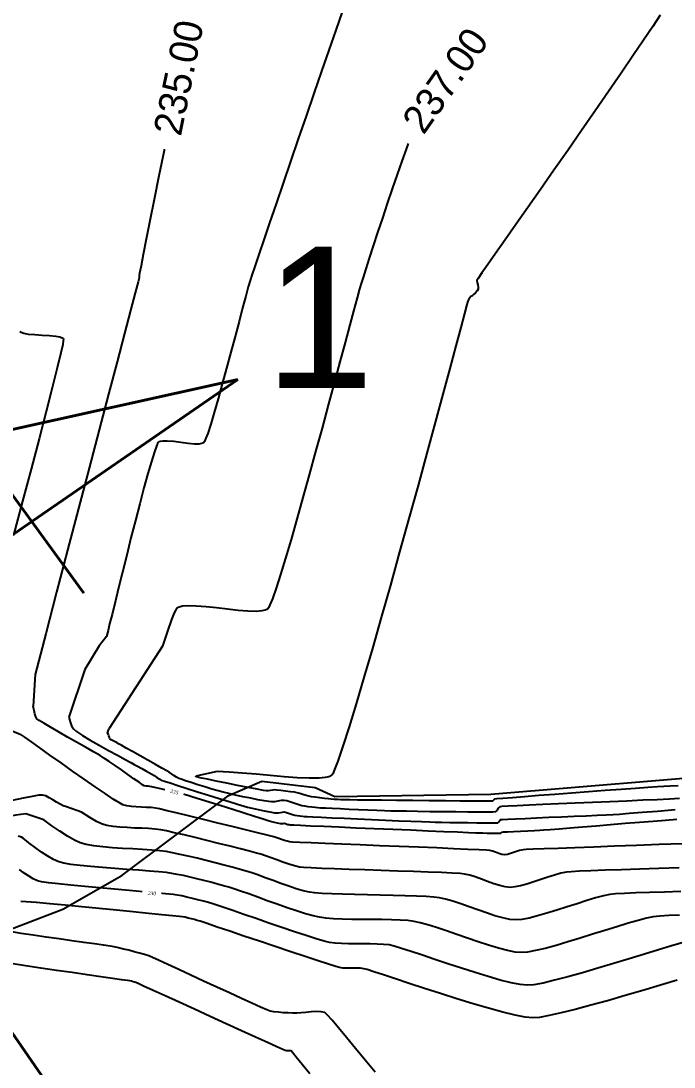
# Model space of a CAD drawing. Header units: metres. Extents: x 708931 to 723899, y 5405153 to 5413472.
# Drawn here: x 709040.7 to 709133.1, y 5411936.3 to 5412084.3 of the extents above; entities that cross this region are included whole.
import ezdxf

# ---------------------------------------------------------------- set-up
doc = ezdxf.new("R2010")
doc.units = ezdxf.units.M
doc.header["$LTSCALE"] = 12.7
doc.header["$MEASUREMENT"] = 0
doc.linetypes.add('ACAD_ISO08W100', pattern=[36, 24, -3, 6, -3])
for name, color, linetype in [('CONT-MJR1', 252, 'Continuous'), ('CONT-MNR1', 251, 'Continuous'), ('contornos2', 7, 'Continuous')]:
    doc.layers.add(name, color=color, linetype=linetype)
doc.layers.add('corte', color=214, linetype='ACAD_ISO08W100', lineweight=40)

msp = doc.modelspace()

# ---------------------------------------------------------------- linework, layer by layer
at = {"layer": 'CONT-MJR1', "flags": 128}
for points, elevation in [([(709060.95, 5412066.19), (709060.92, 5412066.02), (709060.19, 5412062.42), (709059.53, 5412059.08), (709058.92, 5412056.07), (709058.4, 5412053.45), (709057.98, 5412051.3), (709057.66, 5412049.67), (709057.45, 5412048.65), (709057.38, 5412048.29), (709057.38, 5412048.14), (709057.38, 5412048.03), (709057.4, 5412047.96), (709057.25, 5412047.41), (709056.84, 5412045.85), (709056.19, 5412043.37), (709055.33, 5412040.09), (709054.28, 5412036.1), (709053.07, 5412031.53), (709051.75, 5412026.46), (709050.32, 5412021.02), (709048.82, 5412015.31), (709047.28, 5412009.42), (709045.72, 5412003.48), (709044.18, 5411997.59), (709042.69, 5411991.85), (709042.42, 5411987.35), (709042.42, 5411987.35)], 235), ([(709133.44, 5411971.31), (709131.87, 5411971.19), (709130.09, 5411971.05), (709128.15, 5411970.89), (709126.13, 5411970.73), (709124.07, 5411970.56), (709122.05, 5411970.39), (709120.12, 5411970.23), (709118.35, 5411970.09), (709116.8, 5411969.96), (709115.53, 5411969.86), (709114.59, 5411969.78), (709114.06, 5411969.74), (709113.31, 5411969.7), (709112.37, 5411969.66), (709111.34, 5411969.61), (709110.34, 5411969.57), (709109.49, 5411969.53), (709108.89, 5411969.51), (709108.65, 5411969.49), (709108.59, 5411969.42), (709108.53, 5411969.35), (709108.35, 5411969.34), (709107.91, 5411969.34), (709107.31, 5411969.35), (709106.64, 5411969.35), (709106, 5411969.36), (709105.5, 5411969.37), (709105.03, 5411969.39), (709103.97, 5411969.43), (709102.44, 5411969.5), (709100.51, 5411969.58), (709098.28, 5411969.68), (709095.83, 5411969.78), (709093.26, 5411969.89), (709090.65, 5411970), (709088.09, 5411970.11), (709085.68, 5411970.22), (709083.5, 5411970.31), (709081.65, 5411970.39), (709080.21, 5411970.45), (709079.26, 5411970.5), (709078.91, 5411970.51), (709078.77, 5411970.53), (709078.6, 5411970.55), (709078.45, 5411970.57), (709078.29, 5411970.62), (709078.09, 5411970.69), (709077.94, 5411970.73), (709077.76, 5411970.71), (709077.58, 5411970.68), (709077.37, 5411970.71), (709076.98, 5411970.79), (709076.54, 5411970.88), (709076.18, 5411970.96), (709075.8, 5411971.08), (709074.94, 5411971.35), (709073.72, 5411971.73), (709072.25, 5411972.2), (709070.64, 5411972.71), (709068.99, 5411973.23), (709067.42, 5411973.73), (709066.05, 5411974.16), (709064.97, 5411974.49), (709064.3, 5411974.69), (709063.56, 5411974.88), (709062.65, 5411975.11), (709061.65, 5411975.36), (709060.67, 5411975.59), (709059.82, 5411975.79), (709059.2, 5411975.94), (709058.91, 5411976), (709058.66, 5411976.02), (709058.37, 5411976.03), (709058.12, 5411976.08), (709057.89, 5411976.23), (709057.38, 5411976.58), (709056.66, 5411977.08), (709055.81, 5411977.68), (709054.9, 5411978.33), (709054, 5411978.96), (709053.17, 5411979.52), (709052.49, 5411979.97), (709051.86, 5411980.35), (709050.94, 5411980.89), (709049.81, 5411981.54), (709048.55, 5411982.25), (709047.25, 5411982.99), (709045.99, 5411983.71), (709044.84, 5411984.37), (709043.9, 5411984.93), (709043.24, 5411985.33), (709042.94, 5411985.55), (709042.79, 5411985.86), (709042.66, 5411986.27), (709042.55, 5411986.72), (709042.47, 5411987.1), (709042.42, 5411987.35)], 235), ([(709134.21, 5411953.86), (709132.68, 5411953.41), (709130.87, 5411952.87), (709128.87, 5411952.26), (709126.72, 5411951.6), (709124.51, 5411950.93), (709122.28, 5411950.26), (709120.11, 5411949.62), (709118.05, 5411949.05), (709116.17, 5411948.56), (709114.54, 5411948.17), (709113.22, 5411947.93), (709112.27, 5411947.85), (709111.29, 5411947.94), (709110.01, 5411948.2), (709108.48, 5411948.59), (709106.76, 5411949.08), (709104.92, 5411949.64), (709103, 5411950.26), (709101.08, 5411950.89), (709099.21, 5411951.52), (709097.46, 5411952.11), (709095.87, 5411952.63), (709094.52, 5411953.07), (709093.47, 5411953.38), (709092.76, 5411953.55), (709091.96, 5411953.64), (709091.06, 5411953.69), (709090.08, 5411953.71), (709089.05, 5411953.71), (709088.01, 5411953.71), (709086.99, 5411953.71), (709086.01, 5411953.74), (709085.1, 5411953.8), (709084.31, 5411953.91), (709083.55, 5411954.09), (709082.42, 5411954.43), (709081, 5411954.88), (709079.36, 5411955.42), (709077.59, 5411956.02), (709075.75, 5411956.65), (709073.94, 5411957.28), (709072.22, 5411957.88), (709070.67, 5411958.42), (709069.37, 5411958.87), (709068.4, 5411959.2), (709067.84, 5411959.38), (709067.21, 5411959.56), (709066.49, 5411959.75), (709065.71, 5411959.96), (709064.92, 5411960.15), (709064.14, 5411960.34), (709063.41, 5411960.5), (709062.77, 5411960.62), (709062.19, 5411960.69), (709061.13, 5411960.8), (709059.69, 5411960.93), (709057.94, 5411961.08), (709055.99, 5411961.26), (709053.9, 5411961.44), (709051.77, 5411961.63), (709049.69, 5411961.82), (709047.74, 5411962.01), (709046.01, 5411962.19), (709044.59, 5411962.35), (709043.56, 5411962.5), (709043, 5411962.62), (709042.41, 5411962.9), (709041.73, 5411963.32), (709041.01, 5411963.82), (709040.48, 5411964.23)], 230)]:
    msp.add_lwpolyline(points, dxfattribs=dict(at, elevation=elevation))
at = {"layer": 'CONT-MNR1', "flags": 128}
for points, elevation in [([(709086.11, 5412085.64), (709085.2, 5412083.05), (709084.22, 5412080.22), (709083.18, 5412077.21), (709082.1, 5412074.07), (709081, 5412070.86), (709079.89, 5412067.64), (709078.81, 5412064.46), (709077.76, 5412061.39), (709076.76, 5412058.47), (709075.85, 5412055.78), (709075.03, 5412053.36), (709074.32, 5412051.28), (709073.75, 5412049.58), (709073.34, 5412048.34), (709073.1, 5412047.6), (709072.83, 5412046.7), (709072.47, 5412045.38), (709072.03, 5412043.73), (709071.52, 5412041.8), (709070.96, 5412039.69), (709070.37, 5412037.46), (709069.77, 5412035.2), (709069.16, 5412032.97), (709068.58, 5412030.86), (709068.02, 5412028.93), (709067.52, 5412027.27), (709067.09, 5412025.95), (709066.8, 5412025.19), (709066.63, 5412024.81), (709066.53, 5412024.67), (709066.49, 5412024.63), (709066.42, 5412024.58), (709066.23, 5412024.51), (709065.86, 5412024.45), (709065.24, 5412024.45), (709064.31, 5412024.53), (709063.3, 5412024.67), (709062.29, 5412024.8), (709061.36, 5412024.88), (709060.75, 5412024.88), (709060.38, 5412024.82), (709060.19, 5412024.75), (709060.12, 5412024.71), (709060.08, 5412024.67), (709059.99, 5412024.52), (709059.83, 5412024.14), (709059.55, 5412023.36), (709059.12, 5412022), (709058.63, 5412020.27), (709058.07, 5412018.25), (709057.48, 5412016.01), (709056.87, 5412013.63), (709056.24, 5412011.17), (709055.63, 5412008.71), (709055.04, 5412006.33), (709054.48, 5412004.09), (709053.99, 5412002.08), (709053.56, 5412000.35), (709053.22, 5411998.99), (709052.99, 5411998.07), (709052.77, 5411997.23), (709051.75, 5411995.89), (709049.72, 5411992.54), (709047.46, 5411985.81)], 236), ([(709131.1, 5412085.17), (709130.04, 5412083.55), (709128.75, 5412081.6), (709127.25, 5412079.39), (709125.59, 5412076.95), (709123.8, 5412074.34), (709121.91, 5412071.62), (709119.97, 5412068.82), (709118.01, 5412066), (709116.07, 5412063.21), (709114.17, 5412060.5), (709112.36, 5412057.92), (709110.68, 5412055.51), (709109.15, 5412053.34), (709107.82, 5412051.44), (709106.73, 5412049.87), (709105.89, 5412048.67), (709105.36, 5412047.9), (709105.17, 5412047.61), (709105.19, 5412047.34), (709105.28, 5412046.99), (709105.36, 5412046.64), (709105.37, 5412046.38), (709105.22, 5412046.15), (709104.95, 5412045.86), (709104.68, 5412045.61), (709104.54, 5412045.49), (709104.41, 5412045.4), (709104.29, 5412045.32), (709104.18, 5412045.16), (709104, 5412044.89), (709103.88, 5412044.66), (709103.75, 5412044.21), (709103.41, 5412042.95), (709102.88, 5412040.97), (709102.18, 5412038.35), (709101.33, 5412035.17), (709100.34, 5412031.53), (709099.25, 5412027.5), (709098.08, 5412023.16), (709096.84, 5412018.61), (709095.55, 5412013.92), (709094.24, 5412009.19), (709092.93, 5412004.48), (709091.64, 5411999.9), (709090.39, 5411995.51), (709089.2, 5411991.42), (709088.1, 5411987.69), (709087.1, 5411984.41), (709086.22, 5411981.68), (709085.5, 5411979.56), (709085.04, 5411978.37), (709084.77, 5411977.8), (709084.63, 5411977.58), (709084.57, 5411977.53), (709084.47, 5411977.47), (709084.23, 5411977.36), (709083.73, 5411977.25), (709082.84, 5411977.17), (709081.43, 5411977.16), (709079.76, 5411977.23), (709077.9, 5411977.36), (709075.93, 5411977.53), (709073.93, 5411977.72), (709071.96, 5411977.89), (709070.11, 5411978.03), (709068.45, 5411978.11), (709065.42, 5411977.43)], 238), ([(709095.46, 5412067), (709095.16, 5412066.21), (709094.54, 5412064.49), (709093.88, 5412062.6), (709093.19, 5412060.59), (709092.49, 5412058.51), (709091.8, 5412056.43), (709091.13, 5412054.4), (709090.5, 5412052.49), (709089.94, 5412050.76), (709089.45, 5412049.25), (709089.06, 5412048.04), (709088.79, 5412047.18), (709088.57, 5412046.44), (709088.22, 5412045.17), (709087.75, 5412043.44), (709087.18, 5412041.31), (709086.52, 5412038.83), (709085.78, 5412036.07), (709084.98, 5412033.09), (709084.14, 5412029.94), (709083.26, 5412026.69), (709082.36, 5412023.39), (709081.46, 5412020.11), (709080.57, 5412016.9), (709079.71, 5412013.83), (709078.88, 5412010.95), (709078.11, 5412008.32), (709077.4, 5412006.01), (709076.78, 5412004.07), (709076.25, 5412002.56), (709075.9, 5412001.7), (709075.69, 5412001.29), (709075.58, 5412001.12), (709075.53, 5412001.08), (709075.44, 5412001.02), (709075.21, 5412000.92), (709074.76, 5412000.83), (709073.98, 5412000.77), (709072.78, 5412000.8), (709071.39, 5412000.91), (709069.9, 5412001.07), (709068.36, 5412001.25), (709066.87, 5412001.4), (709065.48, 5412001.51), (709064.28, 5412001.54), (709063.51, 5412001.49), (709063.06, 5412001.39), (709062.83, 5412001.29), (709062.74, 5412001.23), (709062.69, 5412001.18), (709062.57, 5412001.01), (709062.35, 5412000.55), (709061.97, 5411999.61), (709061.39, 5411997.97), (709060.7, 5411995.86), (709053.14, 5411984.21)], 237), ([(709040.51, 5412040.38), (709040.7, 5412040.27), (709041.07, 5412040.15), (709041.7, 5412040.03), (709042.65, 5412039.94), (709043.69, 5412039.88), (709044.7, 5412039.82), (709045.61, 5412039.72), (709046.18, 5412039.61), (709046.49, 5412039.48), (709046.63, 5412039.38), (709046.68, 5412039.32), (709046.69, 5412039.28), (709046.67, 5412039.09), (709046.58, 5412038.55), (709046.33, 5412037.37), (709045.81, 5412035.22), (709045.11, 5412032.42), (709044.24, 5412029.04), (709043.23, 5412025.18), (709042.1, 5412020.92), (709040.88, 5412016.35), (709039.6, 5412011.56)], 234), ([(709036.28, 5411985.18), (709040.68, 5411983.34)], 234), ([(709047.46, 5411985.81), (709047.63, 5411985.16), (709047.84, 5411984.59), (709048.09, 5411984.15), (709048.54, 5411983.77), (709049.37, 5411983.22), (709050.47, 5411982.55), (709051.73, 5411981.83), (709053.05, 5411981.09), (709054.31, 5411980.4), (709055.41, 5411979.81), (709056.24, 5411979.36), (709056.69, 5411979.12), (709057.17, 5411978.85), (709057.76, 5411978.53), (709058.35, 5411978.21), (709058.87, 5411977.93), (709059.21, 5411977.74), (709059.54, 5411977.53), (709059.92, 5411977.28), (709060.31, 5411977.04), (709060.65, 5411976.85), (709060.99, 5411976.73), (709061.76, 5411976.48), (709062.85, 5411976.13), (709064.19, 5411975.7), (709065.67, 5411975.23), (709067.22, 5411974.75), (709068.73, 5411974.27), (709070.13, 5411973.84), (709071.33, 5411973.48), (709072.23, 5411973.21), (709072.74, 5411973.06), (709073.4, 5411972.9), (709074.22, 5411972.73), (709075.09, 5411972.55), (709075.9, 5411972.4), (709076.52, 5411972.28), (709076.85, 5411972.24), (709077.1, 5411972.26), (709077.39, 5411972.31), (709077.68, 5411972.36), (709077.93, 5411972.38), (709078.23, 5411972.31), (709078.65, 5411972.17), (709079.09, 5411972.02), (709079.44, 5411971.91), (709079.75, 5411971.86), (709080.12, 5411971.81), (709080.48, 5411971.77), (709080.8, 5411971.73), (709081.14, 5411971.72), (709081.96, 5411971.68), (709083.15, 5411971.62), (709084.66, 5411971.55), (709086.4, 5411971.48), (709088.3, 5411971.39), (709090.27, 5411971.31), (709092.23, 5411971.22), (709094.11, 5411971.14), (709095.84, 5411971.07), (709097.32, 5411971.01), (709098.49, 5411970.97), (709099.26, 5411970.94), (709100.18, 5411970.92), (709101.32, 5411970.9), (709102.59, 5411970.88), (709103.9, 5411970.87), (709105.17, 5411970.85), (709106.31, 5411970.85), (709107.25, 5411970.84), (709107.89, 5411970.85), (709108.15, 5411970.86), (709108.27, 5411970.99), (709108.4, 5411971.17), (709108.53, 5411971.3), (709108.8, 5411971.33), (709109.53, 5411971.36), (709110.62, 5411971.41), (709112, 5411971.47), (709113.6, 5411971.54), (709115.33, 5411971.62), (709117.14, 5411971.69), (709118.92, 5411971.77), (709120.62, 5411971.84), (709122.16, 5411971.91), (709123.46, 5411971.98), (709124.44, 5411972.03), (709125.32, 5411972.09), (709126.71, 5411972.2), (709128.55, 5411972.34), (709130.74, 5411972.51), (709133.21, 5411972.71)], 236), ([(709134.23, 5411967.88), (709130.97, 5411967.76), (709127.74, 5411967.64), (709124.63, 5411967.53), (709121.7, 5411967.42), (709119.02, 5411967.32), (709116.65, 5411967.23), (709114.67, 5411967.16), (709113.14, 5411967.1), (709112.12, 5411967.05), (709111.7, 5411967.03), (709111.21, 5411966.91), (709110.64, 5411966.73), (709110.06, 5411966.54), (709109.52, 5411966.38), (709109.1, 5411966.32), (709108.72, 5411966.38), (709108.28, 5411966.52), (709107.82, 5411966.68), (709107.38, 5411966.84), (709106.99, 5411966.94), (709106.54, 5411966.97), (709105.47, 5411967.02), (709103.87, 5411967.09), (709101.85, 5411967.18), (709099.5, 5411967.28), (709096.91, 5411967.38), (709094.17, 5411967.49), (709091.4, 5411967.6), (709088.67, 5411967.71), (709086.08, 5411967.82), (709083.73, 5411967.91), (709081.72, 5411968), (709080.14, 5411968.07), (709079.08, 5411968.12), (709078.64, 5411968.15), (709078.31, 5411968.23), (709077.94, 5411968.36), (709077.55, 5411968.5), (709077.17, 5411968.64), (709076.85, 5411968.74), (709076.43, 5411968.85), (709075.49, 5411969.09), (709074.13, 5411969.43), (709072.45, 5411969.84), (709070.55, 5411970.31), (709068.54, 5411970.81), (709066.51, 5411971.31), (709064.56, 5411971.78), (709062.81, 5411972.2), (709061.34, 5411972.55), (709060.27, 5411972.8), (709059.69, 5411972.92), (709059.11, 5411972.99), (709058.44, 5411973.03), (709057.73, 5411973.06), (709056.99, 5411973.1), (709056.29, 5411973.15), (709055.64, 5411973.24), (709055.1, 5411973.39), (709054.61, 5411973.65), (709053.74, 5411974.2), (709052.57, 5411974.98), (709051.17, 5411975.94), (709049.62, 5411977.02), (709047.99, 5411978.16), (709046.35, 5411979.32), (709044.78, 5411980.43), (709043.36, 5411981.44), (709042.15, 5411982.3), (709041.23, 5411982.95), (709040.68, 5411983.34)], 234), ([(709133.84, 5411974.27), (709132.43, 5411974.2), (709130.67, 5411974.12), (709128.63, 5411974.03), (709126.38, 5411973.93), (709123.99, 5411973.83), (709121.53, 5411973.72), (709119.09, 5411973.62), (709116.73, 5411973.51), (709114.52, 5411973.42), (709112.55, 5411973.33), (709110.87, 5411973.25), (709109.57, 5411973.19), (709108.72, 5411973.14), (709108.4, 5411973.11), (709108.19, 5411972.9), (709107.98, 5411972.59), (709107.77, 5411972.38), (709107.44, 5411972.36), (709106.62, 5411972.35), (709105.4, 5411972.36), (709103.89, 5411972.36), (709102.18, 5411972.38), (709100.36, 5411972.4), (709098.53, 5411972.42), (709096.78, 5411972.45), (709095.22, 5411972.47), (709093.93, 5411972.49), (709093.01, 5411972.51), (709092.11, 5411972.54), (709091.01, 5411972.58), (709089.76, 5411972.63), (709088.44, 5411972.68), (709087.11, 5411972.74), (709085.84, 5411972.8), (709084.7, 5411972.85), (709083.75, 5411972.9), (709083.05, 5411972.93), (709082.69, 5411972.96), (709082.28, 5411973), (709081.8, 5411973.05), (709081.3, 5411973.11), (709080.83, 5411973.18), (709080.42, 5411973.26), (709079.98, 5411973.38), (709079.42, 5411973.57), (709078.83, 5411973.77), (709078.3, 5411973.94), (709077.92, 5411974.02), (709077.5, 5411974), (709077.02, 5411973.92), (709076.54, 5411973.83), (709076.12, 5411973.8), (709075.76, 5411973.84), (709075.09, 5411973.96), (709074.2, 5411974.12), (709073.17, 5411974.32), (709072.08, 5411974.54), (709071.01, 5411974.76), (709070.06, 5411974.98), (709069.3, 5411975.16), (709068.56, 5411975.36), (709067.66, 5411975.62), (709066.68, 5411975.92), (709065.68, 5411976.23), (709064.74, 5411976.54), (709063.94, 5411976.8), (709063.35, 5411977), (709063.03, 5411977.12), (709062.7, 5411977.3), (709062.32, 5411977.54), (709061.95, 5411977.79), (709061.63, 5411977.99), (709061.29, 5411978.18), (709060.62, 5411978.57), (709059.69, 5411979.09), (709058.63, 5411979.7), (709057.52, 5411980.32), (709056.47, 5411980.92), (709055.58, 5411981.42), (709054.95, 5411981.77), (709054.68, 5411981.92), (709054.49, 5411982.03), (709054.27, 5411982.15), (709054.09, 5411982.25), (709053.81, 5411982.4), (709053.46, 5411982.6), (709053.25, 5411982.74), (709053.18, 5411982.93), (709053.13, 5411983.14), (709053.05, 5411983.33), (709052.93, 5411983.59), (709053.14, 5411984.21)], 237), ([(709133.65, 5411976.09), (709132.52, 5411976.04), (709131.6, 5411975.99), (709130.71, 5411975.93), (709129.35, 5411975.83), (709127.61, 5411975.71), (709125.58, 5411975.56), (709123.33, 5411975.4), (709120.96, 5411975.22), (709118.55, 5411975.04), (709116.18, 5411974.86), (709113.94, 5411974.69), (709111.92, 5411974.54), (709110.19, 5411974.4), (709108.84, 5411974.3), (709107.97, 5411974.23), (709107.65, 5411974.19), (709107.52, 5411974.05), (709107.39, 5411973.9), (709107.04, 5411973.9), (709106.09, 5411973.9), (709104.64, 5411973.91), (709102.81, 5411973.92), (709100.71, 5411973.94), (709098.43, 5411973.96), (709096.1, 5411973.99), (709093.8, 5411974.01), (709091.66, 5411974.03), (709089.78, 5411974.05), (709088.27, 5411974.07), (709087.22, 5411974.08), (709086.76, 5411974.09), (709086.37, 5411974.1), (709085.91, 5411974.11), (709085.43, 5411974.13), (709084.97, 5411974.15), (709084.58, 5411974.18), (709084.17, 5411974.22), (709083.6, 5411974.29), (709082.94, 5411974.37), (709082.3, 5411974.46), (709081.76, 5411974.54), (709081.41, 5411974.6), (709081.02, 5411974.71), (709080.57, 5411974.85), (709080.13, 5411975), (709079.74, 5411975.11), (709079.37, 5411975.17), (709078.79, 5411975.25), (709078.1, 5411975.34), (709077.43, 5411975.42), (709076.88, 5411975.48), (709076.57, 5411975.5), (709076.3, 5411975.48), (709075.98, 5411975.42), (709075.67, 5411975.37), (709075.4, 5411975.35), (709074.99, 5411975.42), (709074.08, 5411975.59), (709072.81, 5411975.84), (709071.33, 5411976.14), (709069.78, 5411976.45), (709068.31, 5411976.75), (709067.07, 5411977.01), (709066.21, 5411977.18), (709065.86, 5411977.26), (709065.69, 5411977.3), (709065.51, 5411977.36), (709065.42, 5411977.39), (709065.42, 5411977.43)], 238), ([(709043.9, 5411971.26), (709041.39, 5411972.11), (709039.97, 5411971.93), (709038.3, 5411971.58), (709036.49, 5411971.22), (709034.66, 5411970.87), (709032.88, 5411970.56), (709031.24, 5411970.31), (709029.84, 5411970.14), (709028.76, 5411970.09), (709028.09, 5411970.16), (709027.47, 5411970.49), (709026.79, 5411971.04), (709026.08, 5411971.75), (709025.36, 5411972.56), (709024.68, 5411973.4), (709024.04, 5411974.22), (709023.48, 5411974.96), (709023.04, 5411975.55), (709022.72, 5411975.93)], 232), ([(709047.12, 5411973.11), (709046.65, 5411973.25), (709046.21, 5411973.46), (709045.72, 5411973.76), (709045.19, 5411974.08), (709044.67, 5411974.4), (709044.18, 5411974.65), (709043.73, 5411974.78), (709043.22, 5411974.75), (709042.27, 5411974.58), (709040.97, 5411974.32), (709039.44, 5411974.01)], 233), ([(709133.77, 5411964.47), (709130.92, 5411964.38), (709128.18, 5411964.3), (709125.62, 5411964.21), (709123.3, 5411964.13), (709121.3, 5411964.06), (709119.67, 5411963.99), (709118.49, 5411963.92), (709117.83, 5411963.86), (709117.05, 5411963.7), (709116.16, 5411963.45), (709115.2, 5411963.15), (709114.21, 5411962.82), (709113.21, 5411962.49), (709112.24, 5411962.18), (709111.34, 5411961.93), (709110.55, 5411961.76), (709109.9, 5411961.7), (709109.19, 5411961.78), (709108.4, 5411961.97), (709107.56, 5411962.23), (709106.68, 5411962.55), (709105.8, 5411962.87), (709104.94, 5411963.18), (709104.15, 5411963.43), (709103.44, 5411963.59), (709102.79, 5411963.66), (709101.67, 5411963.72), (709100.14, 5411963.79), (709098.29, 5411963.87), (709096.21, 5411963.94), (709093.97, 5411964.02), (709091.65, 5411964.1), (709089.33, 5411964.17), (709087.1, 5411964.25), (709085.04, 5411964.32), (709083.22, 5411964.39), (709081.73, 5411964.46), (709080.65, 5411964.53), (709080.06, 5411964.59), (709079.36, 5411964.75), (709078.58, 5411964.99), (709077.74, 5411965.28), (709076.89, 5411965.6), (709076.06, 5411965.91), (709075.28, 5411966.18), (709074.6, 5411966.4), (709073.99, 5411966.57), (709073.01, 5411966.83), (709071.74, 5411967.15), (709070.25, 5411967.53), (709068.64, 5411967.93), (709066.96, 5411968.35), (709065.31, 5411968.75), (709063.75, 5411969.12), (709062.37, 5411969.44), (709061.25, 5411969.69), (709060.46, 5411969.85), (709059.66, 5411969.95), (709058.74, 5411970.02), (709057.76, 5411970.07), (709056.73, 5411970.11), (709055.68, 5411970.16), (709054.67, 5411970.23), (709053.7, 5411970.33), (709052.83, 5411970.48), (709052.08, 5411970.69), (709051.37, 5411971.03), (709050.4, 5411971.61), (709049.23, 5411972.37), (709047.12, 5411973.11)], 233), ([(709134.03, 5411961.1), (709131.72, 5411961.05), (709129.57, 5411960.99), (709127.65, 5411960.92), (709126.04, 5411960.85), (709124.79, 5411960.78), (709123.97, 5411960.69), (709123.06, 5411960.51), (709121.96, 5411960.21), (709120.7, 5411959.83), (709119.34, 5411959.4), (709117.92, 5411958.94), (709116.49, 5411958.48), (709115.08, 5411958.04), (709113.76, 5411957.66), (709112.55, 5411957.35), (709111.51, 5411957.15), (709110.69, 5411957.09), (709109.83, 5411957.17), (709108.82, 5411957.38), (709107.71, 5411957.7), (709106.52, 5411958.08), (709105.3, 5411958.51), (709104.07, 5411958.95), (709102.88, 5411959.37), (709101.76, 5411959.75), (709100.75, 5411960.05), (709099.88, 5411960.24), (709099.09, 5411960.33), (709097.98, 5411960.41), (709096.61, 5411960.47), (709095.03, 5411960.52), (709093.32, 5411960.57), (709091.51, 5411960.61), (709089.68, 5411960.65), (709087.88, 5411960.69), (709086.18, 5411960.74), (709084.63, 5411960.79), (709083.29, 5411960.86), (709082.22, 5411960.93), (709081.47, 5411961.03), (709080.6, 5411961.23), (709079.62, 5411961.51), (709078.56, 5411961.86), (709077.46, 5411962.25), (709076.34, 5411962.66), (709075.23, 5411963.07), (709074.18, 5411963.46), (709073.21, 5411963.79), (709072.34, 5411964.06), (709071.53, 5411964.29), (709070.53, 5411964.56), (709069.4, 5411964.86), (709068.17, 5411965.18), (709066.89, 5411965.5), (709065.6, 5411965.82), (709064.35, 5411966.11), (709063.18, 5411966.38), (709062.12, 5411966.6), (709061.23, 5411966.77), (709060.31, 5411966.89), (709059.17, 5411966.99), (709057.89, 5411967.07), (709056.5, 5411967.14), (709055.06, 5411967.22), (709053.63, 5411967.31), (709052.26, 5411967.43), (709051, 5411967.57), (709049.92, 5411967.76), (709049.05, 5411968), (709048.23, 5411968.38), (709047.25, 5411968.94), (709046.17, 5411969.64), (709045.04, 5411970.43), (709043.9, 5411971.26)], 232), ([(709040.75, 5411968.83), (709040.29, 5411968.96)], 231), ([(709133.83, 5411957.77), (709132.33, 5411957.71), (709131.07, 5411957.63), (709130.11, 5411957.52), (709129.16, 5411957.33), (709127.96, 5411957.02), (709126.55, 5411956.62), (709124.98, 5411956.14), (709123.29, 5411955.61), (709121.53, 5411955.06), (709119.76, 5411954.51), (709118.02, 5411953.98), (709116.36, 5411953.49), (709114.83, 5411953.07), (709113.47, 5411952.75), (709112.34, 5411952.54), (709111.48, 5411952.47), (709110.59, 5411952.55), (709109.49, 5411952.77), (709108.22, 5411953.1), (709106.83, 5411953.52), (709105.35, 5411954), (709103.83, 5411954.51), (709102.31, 5411955.04), (709100.85, 5411955.54), (709099.47, 5411956.01), (709098.23, 5411956.4), (709097.16, 5411956.71), (709096.32, 5411956.89), (709095.42, 5411957), (709094.33, 5411957.08), (709093.09, 5411957.12), (709091.74, 5411957.14), (709090.32, 5411957.16), (709088.88, 5411957.17), (709087.46, 5411957.18), (709086.11, 5411957.21), (709084.87, 5411957.26), (709083.78, 5411957.35), (709082.89, 5411957.47), (709082, 5411957.67), (709080.91, 5411957.98), (709079.67, 5411958.37), (709078.32, 5411958.82), (709076.92, 5411959.31), (709075.52, 5411959.81), (709074.16, 5411960.31), (709072.89, 5411960.77), (709071.75, 5411961.17), (709070.81, 5411961.5), (709070.09, 5411961.72), (709069.33, 5411961.94), (709068.46, 5411962.18), (709067.53, 5411962.42), (709066.56, 5411962.67), (709065.57, 5411962.92), (709064.59, 5411963.15), (709063.65, 5411963.37), (709062.78, 5411963.55), (709062, 5411963.69), (709061.26, 5411963.79), (709060.2, 5411963.89), (709058.86, 5411964), (709057.33, 5411964.12), (709055.67, 5411964.24), (709053.94, 5411964.37), (709052.22, 5411964.51), (709050.57, 5411964.65), (709049.05, 5411964.8), (709047.75, 5411964.96), (709046.72, 5411965.13), (709046.03, 5411965.31), (709045.3, 5411965.64), (709044.48, 5411966.12), (709043.6, 5411966.7), (709042.69, 5411967.35), (709041.81, 5411968.01), (709040.99, 5411968.65), (709040.75, 5411968.83)], 231), ([(709133.51, 5411948.57), (709131.13, 5411947.85), (709128.65, 5411947.12), (709126.14, 5411946.38), (709123.66, 5411945.67), (709121.29, 5411945.02), (709119.07, 5411944.43), (709117.07, 5411943.93), (709115.37, 5411943.55), (709114.01, 5411943.31), (709113.06, 5411943.23), (709112.02, 5411943.33), (709110.58, 5411943.62), (709108.82, 5411944.05), (709106.81, 5411944.6), (709104.63, 5411945.24), (709102.34, 5411945.94), (709100.03, 5411946.67), (709097.76, 5411947.4), (709095.61, 5411948.11), (709093.66, 5411948.76), (709091.96, 5411949.32), (709090.61, 5411949.77), (709089.66, 5411950.07), (709089.2, 5411950.2), (709088.69, 5411950.25), (709088.1, 5411950.27), (709087.46, 5411950.27), (709086.83, 5411950.27), (709086.23, 5411950.29), (709085.73, 5411950.35), (709085.22, 5411950.49), (709084.18, 5411950.82), (709082.7, 5411951.3), (709080.89, 5411951.9), (709078.84, 5411952.59), (709076.64, 5411953.32), (709074.41, 5411954.07), (709072.22, 5411954.81), (709070.2, 5411955.49), (709068.42, 5411956.09), (709067, 5411956.57), (709066.02, 5411956.9), (709065.59, 5411957.04), (709065.22, 5411957.15), (709064.79, 5411957.26), (709064.34, 5411957.37), (709063.91, 5411957.47), (709063.54, 5411957.54), (709063.1, 5411957.59), (709062.09, 5411957.69), (709060.59, 5411957.84), (709058.71, 5411958.02), (709056.54, 5411958.24), (709054.19, 5411958.46), (709051.73, 5411958.7), (709049.28, 5411958.94), (709046.92, 5411959.18), (709044.76, 5411959.39), (709042.89, 5411959.58), (709042.89, 5411959.58), (709040.67, 5411959.69)], 229), ([(709090.78, 5411935.53), (709089.35, 5411937.25), (709087.98, 5411938.92), (709086.71, 5411940.48), (709085.59, 5411941.83), (709084.68, 5411942.92), (709084.01, 5411943.66), (709083.64, 5411943.98), (709083.12, 5411944.11), (709082.46, 5411944.12), (709081.73, 5411944.08), (709080.99, 5411944), (709080.29, 5411943.93), (709079.71, 5411943.91), (709079.14, 5411943.92), (709078.49, 5411943.94), (709077.79, 5411943.97), (709077.1, 5411944.02), (709076.45, 5411944.09), (709075.91, 5411944.2), (709075.45, 5411944.37), (709074.57, 5411944.75), (709073.35, 5411945.3), (709071.85, 5411945.98), (709070.17, 5411946.76), (709068.37, 5411947.59), (709066.52, 5411948.45), (709064.7, 5411949.29), (709063, 5411950.09), (709061.47, 5411950.79), (709060.21, 5411951.37), (709059.28, 5411951.78), (709058.75, 5411952), (709058.15, 5411952.2), (709057.45, 5411952.4), (709056.7, 5411952.6), (709055.93, 5411952.8), (709055.17, 5411952.98), (709054.46, 5411953.14), (709053.84, 5411953.27), (709053.29, 5411953.37), (709052.35, 5411953.51), (709051.08, 5411953.7), (709049.57, 5411953.91), (709047.87, 5411954.16), (709046.07, 5411954.42), (709044.22, 5411954.68), (709042.4, 5411954.95), (709040.69, 5411955.2), (709039.14, 5411955.44)], 228), ([(709081.54, 5411935.33), (709080.46, 5411936.65), (709079.62, 5411937.68), (709079.08, 5411938.34), (709078.88, 5411938.58), (709078.68, 5411938.59), (709078.46, 5411938.57), (709078.26, 5411938.58), (709078.06, 5411938.6), (709077.73, 5411938.75), (709076.86, 5411939.15), (709075.53, 5411939.75), (709073.83, 5411940.52), (709071.86, 5411941.42), (709069.7, 5411942.4), (709067.46, 5411943.43), (709065.21, 5411944.45), (709063.05, 5411945.44), (709061.07, 5411946.34), (709059.36, 5411947.11), (709058.02, 5411947.72), (709057.14, 5411948.13), (709056.79, 5411948.28), (709056.57, 5411948.35), (709056.32, 5411948.41), (709056.1, 5411948.46), (709055.76, 5411948.51), (709054.91, 5411948.63), (709053.61, 5411948.82), (709051.96, 5411949.06), (709050.04, 5411949.33), (709047.93, 5411949.64), (709045.72, 5411949.96), (709043.49, 5411950.29), (709041.32, 5411950.62), (709039.3, 5411950.92)], 227)]:
    msp.add_lwpolyline(points, dxfattribs=dict(at, elevation=elevation))
at = {"layer": 'contornos2', "color": 30}
for points in [[(709374.27, 5411999.44), (709366.69, 5412002.74), (709336.22, 5412019.04), (709320.79, 5412023.78), (709291.87, 5412023.21), (709280.19, 5412021.32), (709271.83, 5412021.2), (709252.66, 5412019.94), (709248.4, 5412020.67), (709233.75, 5412016.59), (709209.84, 5412011.41), (709204.81, 5412008.47), (709199.04, 5412003.74), (709190.06, 5411994.45), (709167.54, 5411982.53), (709155.41, 5411978.87), (709107.15, 5411974.86), (709085.08, 5411974.51), (709082.29, 5411975.81), (709074.77, 5411976.7), (709069.96, 5411974.63)], [(709023.79, 5411943.87), (709023.79, 5411943.87), (709023.79, 5411943.87), (709030.83, 5411954.2), (709030.83, 5411954.2), (709038.51, 5411955.51), (709046.6, 5411958.6), (709054.95, 5411963.38), (709069.96, 5411974.63)]]:
    msp.add_lwpolyline(points, dxfattribs=at)
at = {"layer": 'corte', "color": 6}
msp.add_lwpolyline([(708989.37, 5411977.02), (709071.37, 5412033.61), (709033.62, 5412025.25), (709049.57, 5412003.35)], dxfattribs=at)
at = {"layer": 'corte', "color": 6, "ltscale": 0.08}
msp.add_lwpolyline([(708996.43, 5412003.45), (709351.94, 5411488.27)], dxfattribs=at)

# ---------------------------------------------------------------- texts
at = {"layer": 'CONT-MJR1', "insert": (709062.99, 5412076.31, 235), "char_height": 4, "attachment_point": 5, "rotation": 78.5229}
msp.add_mtext('{235.00}', dxfattribs=at)
at = {"layer": 'CONT-MNR1', "insert": (709100.72, 5412075.93, 237), "char_height": 4, "attachment_point": 5, "rotation": 54.9433}
msp.add_mtext('{237.00}', dxfattribs=at)
at = {"layer": 'corte', "insert": (709075.12, 5412052.39), "char_height": 20, "width": 758.2044, "attachment_point": 1}
msp.add_mtext('{\\fArial|b0|i0|c0|p34;1}', dxfattribs=at)
at = {"layer": 'corte', "color": 0, "insert": (709075.12, 5412052.39), "char_height": 20, "width": 758.2044, "attachment_point": 1}
msp.add_mtext('{\\fArial|b0|i0|c0|p34;1}', dxfattribs=at)

# ---------------------------------------------------------------- next in the draw order: texts
at = {"layer": 'CONT-MNR1', "char_height": 0.508, "width": 2.4432, "attachment_point": 5, "bg_fill": 3, "box_fill_scale": 1.25, "bg_fill_color": 256, "bg_fill_true_color": 13158600, "bg_fill_transparency": 0}
for s, insert, rotation in [('{\\fTimes New Roman|b0|i1|c186|p18;235}', (709062.37, 5411975.23, 235), 344.7273), ('{\\fTimes New Roman|b0|i1|c186|p18;230}', (709059.2, 5411960.86, 230), 357.2016)]:
    msp.add_mtext(s, dxfattribs=dict(at, insert=insert, rotation=rotation))

doc.saveas('drawing.dxf')
